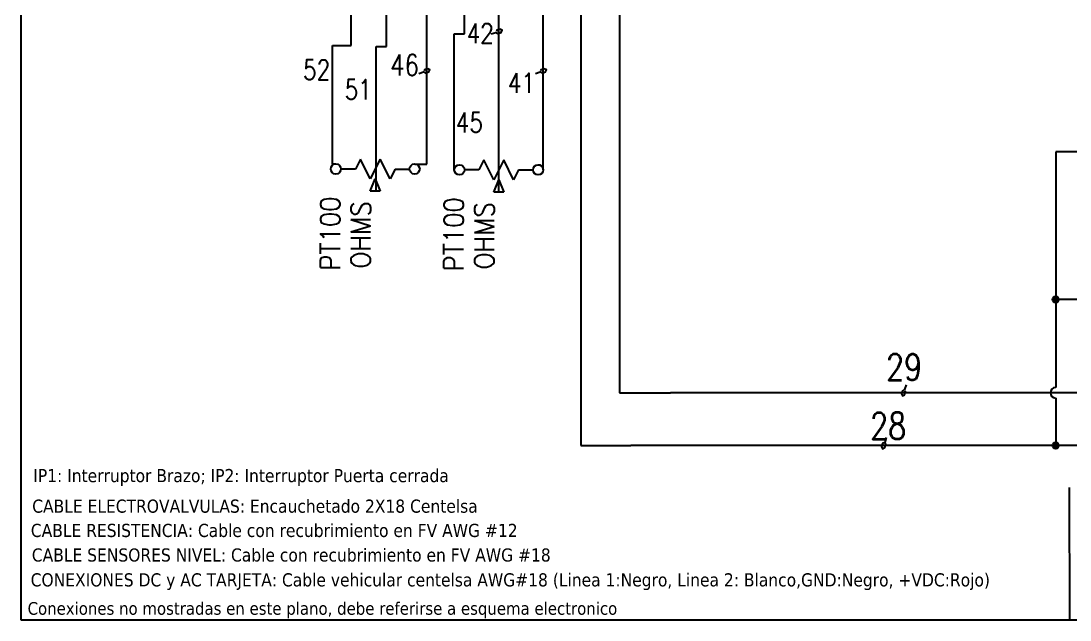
# Model space of a CAD drawing. Header units: millimetres. Extents: x 123.5 to 144.3, y 105.4 to 121.6.
# Drawn here: x 123.51 to 133.45, y 105.41 to 111.08 of the extents above; entities that cross this region are included whole.
import ezdxf
from ezdxf.enums import TextEntityAlignment as Align

# ---------------------------------------------------------------- set-up
doc = ezdxf.new("R2010")
doc.units = ezdxf.units.MM
for name, color, linetype in [('DESC', 250, 'Continuous'), ('MISC', 7, 'Continuous'), ('SYMS', 7, 'Continuous'), ('TAGS', 250, 'Continuous'), ('WIREFIXED', 7, 'Continuous'), ('WIRES', 7, 'Continuous')]:
    doc.layers.add(name, color=color, linetype=linetype)
doc.styles.add('SLDTEXTSTYLE0', font='tahoma.ttf')
doc.styles.get("Standard").update_dxf_attribs({"font": 'tahoma.ttf'})
doc.styles.add('WD', font='romans.shx')

# ---------------------------------------------------------------- blocks, each defined once
blk = doc.blocks.new('VVR1TZR')
for p, q in [((0, 0.125), (0, 0.2168)), ((-0.0625, 0.0312), (0.0625, 0.0938)), ((0.0625, 0.0938), (0, 0.125)), ((-0.1406, -0.0312), (-0.1406, 0.0312)), ((-0.1406, 0.0312), (-0.0625, 0)), ((-0.0625, 0), (-0.1406, -0.0312)), ((0.0625, -0.0312), (-0.0625, 0.0312)), ((-0.0625, -0.0938), (0.0625, -0.0312)), ((0, -0.125), (-0.0625, -0.0938)), ((0, -0.125), (0, -0.2168))]:
    blk.add_line(p, q)
for centre in [(0, 0.249), (0, -0.249)]:
    blk.add_circle(centre, 0.0322)
at = {"style": 'WD', "width": 0.7}
for tag, p in [('INST', (0.1562, 0.5599)), ('LOC', (0.1562, 0.3903))]:
    blk.add_attdef(tag, text='', height=0.125, dxfattribs=at).set_placement(p, align=Align.TOP_LEFT)
at = {"linetype": 'Continuous', "style": 'WD', "flags": 8}
for tag, p in [('TERM01', (-0.0625, 0.2812)), ('TERM03', (-0.0781, 0.0469))]:
    blk.add_attdef(tag, text='', height=0.125, dxfattribs=at).set_placement(p, align=Align.RIGHT)
at = {"color": 7, "style": 'WD', "flags": 1}
for tag, p in [('X2TERM01', (0, 0.2812)), ('X4TERM01', (-0.0312, 0.25)), ('X1TERM01', (0.0312, 0.25)), ('X4TERM03', (-0.1406, 0)), ('X4TERM02', (-0.0312, -0.25)), ('X1TERM02', (0.0312, -0.25)), ('X8TERM02', (0, -0.2812))]:
    blk.add_attdef(tag, p, '', height=0.0125, dxfattribs=at)
at = {"style": 'WD'}
for tag, p, width in [('RATING1', (0.1562, 0.1091), 0.9), ('TAG1', (0.1531, -0.0472), 0.9), ('DESC1', (0.1562, -0.2034), 0.7), ('DESC2', (0.1562, -0.3597), 0.7)]:
    blk.add_attdef(tag, p, '', height=0.125, dxfattribs=dict(at, width=width))
at = {"style": 'WD', "flags": 9}
blk.add_attdef('FAMILY', text='', height=0.01, dxfattribs=at).set_placement((-0.2191, -0.0659), align=Align.CENTER)
at = {"linetype": 'Continuous', "style": 'WD', "flags": 9}
blk.add_attdef('ASSYCODE', text='', height=0.01, dxfattribs=at).set_placement((-0.2188, -0.125), align=Align.CENTER)
for tag, p in [('MFG', (-0.2211, -0.0986)), ('CAT', (-0.2211, -0.0835))]:
    blk.add_attdef(tag, text='', height=0.01, dxfattribs=at).set_placement(p, align=Align.MIDDLE)
at = {"linetype": 'Continuous', "style": 'WD', "flags": 8}
blk.add_attdef('TERM02', text='', height=0.125, dxfattribs=at).set_placement((-0.0625, -0.2812), align=Align.TOP_RIGHT)
blk = doc.blocks.new('WD_WNV')
at = {"linetype": 'Continuous', "style": 'WD', "width": 0.8}
blk.add_attdef('WIRENO', text='', height=0.125, dxfattribs=at).set_placement((-0.05, 0), align=Align.MIDDLE_RIGHT)
at = {"style": 'WD', "flags": 1}
for tag, p in [('W01USER', (-0.0625, 0.0938)), ('W02USER', (-0.0625, 0.0859)), ('W03USER', (-0.0625, 0.0781)), ('W04USER', (-0.0625, 0.0703)), ('W05USER', (-0.0625, 0.0625)), ('W06USER', (-0.0625, 0.0547)), ('W07USER', (-0.0625, 0.0469)), ('W08USER', (-0.0625, 0.0391)), ('W09USER', (-0.0625, 0.0312)), ('W10USER', (-0.0625, 0.0234))]:
    blk.add_attdef(tag, text='', height=0.005, dxfattribs=at).set_placement(p, align=Align.CENTER)
blk = doc.blocks.new('WD_WNH')
at = {"linetype": 'Continuous', "style": 'WD', "width": 0.8}
blk.add_attdef('WIRENO', text='', height=0.125, dxfattribs=at).set_placement((0, 0.0625), align=Align.CENTER)
at = {"style": 'WD', "flags": 1}
for tag, p in [('W01USER', (0, 0.0781)), ('W02USER', (0, 0.0703)), ('W03USER', (0, 0.0625)), ('W04USER', (0, 0.0547)), ('W05USER', (0, 0.0469)), ('W06USER', (0, 0.0391)), ('W07USER', (0, 0.0312)), ('W08USER', (0, 0.0234)), ('W09USER', (0, 0.0156)), ('W10USER', (0, 0.0078))]:
    blk.add_attdef(tag, text='', height=0.005, dxfattribs=at).set_placement(p, align=Align.CENTER)
blk = doc.blocks.new('WDDOT')
for radius in [0.03, 0.0187, 0.00929]:
    blk.add_circle((0, 0), radius)

msp = doc.modelspace()

# ---------------------------------------------------------------- linework, layer by layer
at = {"color": 7, "linetype": 'Continuous'}
for p, q in [((123.5055, 121.5905), (123.5055, 105.4055)), ((123.5055, 105.4055), (144.2555, 105.4055))]:
    msp.add_line(p, q, dxfattribs=at)
at = {"layer": 'DESC'}
msp.add_line((133.4525, 105.4155), (133.4485, 106.6611), dxfattribs=at)
at = {"layer": 'WIREFIXED'}
for points in [[(127.9637, 110.9578), (128.009, 110.9729), (128.0288, 110.963), (128.0584, 110.9729), (128.0683, 110.9927), (128.0486, 111.0026), (128.0189, 110.9927), (128.014, 110.9828)], [(127.2784, 110.5829), (127.3238, 110.598), (127.3435, 110.5881), (127.3732, 110.598), (127.3831, 110.6178), (127.3633, 110.6277), (127.3337, 110.6178), (127.3287, 110.6079)], [(128.3839, 110.5828), (128.4293, 110.598), (128.449, 110.5881), (128.4787, 110.598), (128.4886, 110.6177), (128.4688, 110.6276), (128.4392, 110.6177), (128.4342, 110.6079)], [(131.9013, 107.6335), (131.8861, 107.5881), (131.8664, 107.5782), (131.8565, 107.5486), (131.8664, 107.5288), (131.8861, 107.5387), (131.896, 107.5684), (131.8911, 107.5782)], [(131.7121, 107.1335), (131.697, 107.0881), (131.6772, 107.0782), (131.6674, 107.0486), (131.6772, 107.0288), (131.697, 107.0387), (131.7069, 107.0684), (131.702, 107.0782)]]:
    msp.add_lwpolyline(points, dxfattribs=at)
at = {"layer": 'WIRES'}
for p, q in [((126.9727, 110.8384), (126.9727, 111.5447)), ((128.4589, 109.671), (128.4589, 111.5447)), ((128.8164, 111.538), (128.8164, 107.0585)), ((129.1815, 111.5988), (129.1815, 107.5585)), ((126.6356, 110.8493), (126.6356, 111.5012)), ((127.3534, 109.7254), (127.3534, 111.4904)), ((127.7124, 110.9579), (127.7124, 111.5121)), ((128.0387, 110.4752), (128.0387, 111.4904)), ((127.6152, 109.671), (127.6152, 110.9579)), ((127.6152, 110.9579), (127.7124, 110.9579)), ((126.4615, 109.7254), (126.4615, 110.8493)), ((126.4615, 110.8493), (126.6356, 110.8493)), ((126.8748, 109.4676), (126.8748, 110.8384)), ((126.8748, 110.8384), (126.9727, 110.8384)), ((128.0379, 109.46), (128.0379, 110.4752)), ((134.0559, 109.8404), (133.3189, 109.8404)), ((133.3189, 109.8404), (133.3189, 108.4419)), ((126.4905, 109.7254), (126.4615, 109.7254)), ((127.2405, 109.7254), (127.3534, 109.7254)), ((128.412, 109.7179), (128.432, 109.7179)), ((134.1015, 108.4419), (133.3189, 108.4419)), ((133.3189, 108.4419), (133.3189, 107.6085)), ((129.1815, 107.5585), (129.6662, 107.5585)), ((134.0863, 107.5585), (129.6662, 107.5585)), ((133.3189, 107.5085), (133.3189, 107.0585)), ((128.8164, 107.0585), (129.288, 107.0585)), ((134.0863, 107.0585), (129.288, 107.0585))]:
    msp.add_line(p, q, dxfattribs=at)
msp.add_arc((133.3189, 107.5585), 0.05, 90, 270, dxfattribs=at)

# ---------------------------------------------------------------- block references
at = {"layer": 'SYMS'}
ref = msp.add_blockref('VVR1TZR', (126.8655, 109.6786), dxfattribs=dict(at, xscale=1.5, yscale=1.5, zscale=1.5, rotation=90))
ref.add_attrib('RATING1', 'OHMS', (126.8216, 108.7359), dxfattribs={"layer": 'MISC', "height": 0.1875, "rotation": 90, "style": 'WD', "width": 0.9})
ref.add_attrib('TAG1', 'PT100', (126.5325, 108.7166), dxfattribs={"layer": 'TAGS', "height": 0.1875, "rotation": 90, "style": 'WD', "width": 0.9})
ref = msp.add_blockref('VVR1TZR', (128.037, 109.671), dxfattribs=dict(at, xscale=1.5, yscale=1.5, zscale=1.5, rotation=90))
ref.add_attrib('RATING1', 'OHMS', (127.9932, 108.7283), dxfattribs={"layer": 'MISC', "height": 0.1875, "rotation": 90, "style": 'WD', "width": 0.9})
ref.add_attrib('TAG1', 'PT100', (127.7041, 108.709), dxfattribs={"layer": 'TAGS', "height": 0.1875, "rotation": 90, "style": 'WD', "width": 0.9})
for p in [(133.3189, 108.4419), (133.3189, 107.0585)]:
    msp.add_blockref('WDDOT', p, dxfattribs=at)
at = {"layer": 'WIREFIXED'}
ref = msp.add_blockref('WD_WNV', (128.1178, 110.9812), dxfattribs=dict(at, xscale=1.5, yscale=1.5, zscale=1.5))
ref.add_attrib('WIRENOF', '42', dxfattribs={"linetype": 'Continuous', "height": 0.1875, "style": 'WD', "width": 0.8}).set_placement((127.9894, 110.9634), align=Align.MIDDLE_RIGHT)
ref = msp.add_blockref('WD_WNV', (127.4167, 110.6822), dxfattribs=dict(at, xscale=1.6, yscale=1.6, zscale=1.6))
ref.add_attrib('WIRENOF', '46', dxfattribs={"linetype": 'Continuous', "height": 0.2, "style": 'WD', "width": 0.8}).set_placement((127.2797, 110.6632), align=Align.MIDDLE_RIGHT)
ref = msp.add_blockref('WD_WNV', (126.5668, 110.6362), dxfattribs=dict(at, xscale=1.5, yscale=1.5, zscale=1.5))
ref.add_attrib('WIRENOF', '52', dxfattribs={"linetype": 'Continuous', "height": 0.1875, "style": 'WD', "width": 0.8}).set_placement((126.4385, 110.6185), align=Align.MIDDLE_RIGHT)
ref = msp.add_blockref('WD_WNV', (128.5084, 110.5116), dxfattribs=dict(at, xscale=1.5, yscale=1.5, zscale=1.5))
ref.add_attrib('WIRENOF', '41', dxfattribs={"linetype": 'Continuous', "height": 0.1875, "style": 'WD', "width": 0.8}).set_placement((128.38, 110.4938), align=Align.MIDDLE_RIGHT)
ref = msp.add_blockref('WD_WNV', (126.9608, 110.4492), dxfattribs=dict(at, xscale=1.5, yscale=1.5, zscale=1.5))
ref.add_attrib('WIRENOF', '51', dxfattribs={"linetype": 'Continuous', "height": 0.1875, "style": 'WD', "width": 0.8}).set_placement((126.8324, 110.4314), align=Align.MIDDLE_RIGHT)
ref = msp.add_blockref('WD_WNV', (128.0146, 110.1375), dxfattribs=dict(at, xscale=1.5, yscale=1.5, zscale=1.5))
ref.add_attrib('WIRENOF', '45', dxfattribs={"linetype": 'Continuous', "height": 0.1875, "style": 'WD', "width": 0.8}).set_placement((127.8862, 110.1197), align=Align.MIDDLE_RIGHT)
ref = msp.add_blockref('WD_WNH', (131.8572, 107.4054), dxfattribs=dict(at, xscale=2, yscale=2, zscale=2))
ref.add_attrib('WIRENOF', '29', dxfattribs={"linetype": 'Continuous', "height": 0.25, "style": 'WD', "width": 0.8}).set_placement((131.881, 107.6015), align=Align.BOTTOM_CENTER)
ref = msp.add_blockref('WD_WNH', (131.7065, 106.8488), dxfattribs=dict(at, xscale=2, yscale=2, zscale=2))
ref.add_attrib('WIRENOF', '28', dxfattribs={"linetype": 'Continuous', "height": 0.25, "style": 'WD', "width": 0.8}).set_placement((131.7302, 107.045), align=Align.BOTTOM_CENTER)

# ---------------------------------------------------------------- texts
at = {"color": 7, "linetype": 'Continuous', "lineweight": 0, "char_height": 0.1245, "attachment_point": 1, "style": 'SLDTEXTSTYLE0'}
for s, insert in [('IP1: Interruptor Brazo; IP2: Interruptor Puerta cerrada', (123.6221, 106.836)), ('CABLE ELECTROVALVULAS: Encauchetado 2X18 Centelsa', (123.612, 106.5466)), ('CABLE RESISTENCIA: Cable con recubrimiento en FV AWG #12', (123.5991, 106.3165)), ('CABLE SENSORES NIVEL: Cable con recubrimiento en FV AWG #18', (123.6083, 106.0839)), ('CONEXIONES DC y AC TARJETA: Cable vehicular centelsa AWG#18 (Linea 1:Negro, Linea 2: Blanco,GND:Negro, +VDC:Rojo)', (123.5975, 105.8482))]:
    msp.add_mtext(s, dxfattribs=dict(at, insert=insert))
at = {"insert": (123.5684, 105.5753), "char_height": 0.12, "attachment_point": 1}
msp.add_mtext_dynamic_manual_height_columns('Conexiones no mostradas en este plano, debe referirse a esquema electronico', width=9.456212, gutter_width=0.05, heights=[0], dxfattribs=at)

doc.saveas('drawing.dxf')
